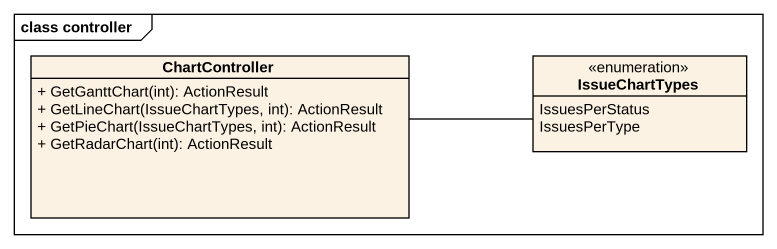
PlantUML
@startuml
mainframe class controller
hide circle
hide empty members
skinparam classAttributeIconSize 0
class ChartController {
  + GetGanttChart(int): ActionResult
  + GetLineChart(IssueChartTypes, int): ActionResult
  + GetPieChart(IssueChartTypes, int): ActionResult
  + GetRadarChart(int): ActionResult
}
enum IssueChartTypes {
  IssuesPerStatus
  IssuesPerType
}
ChartController -right- IssueChartTypes
@enduml
